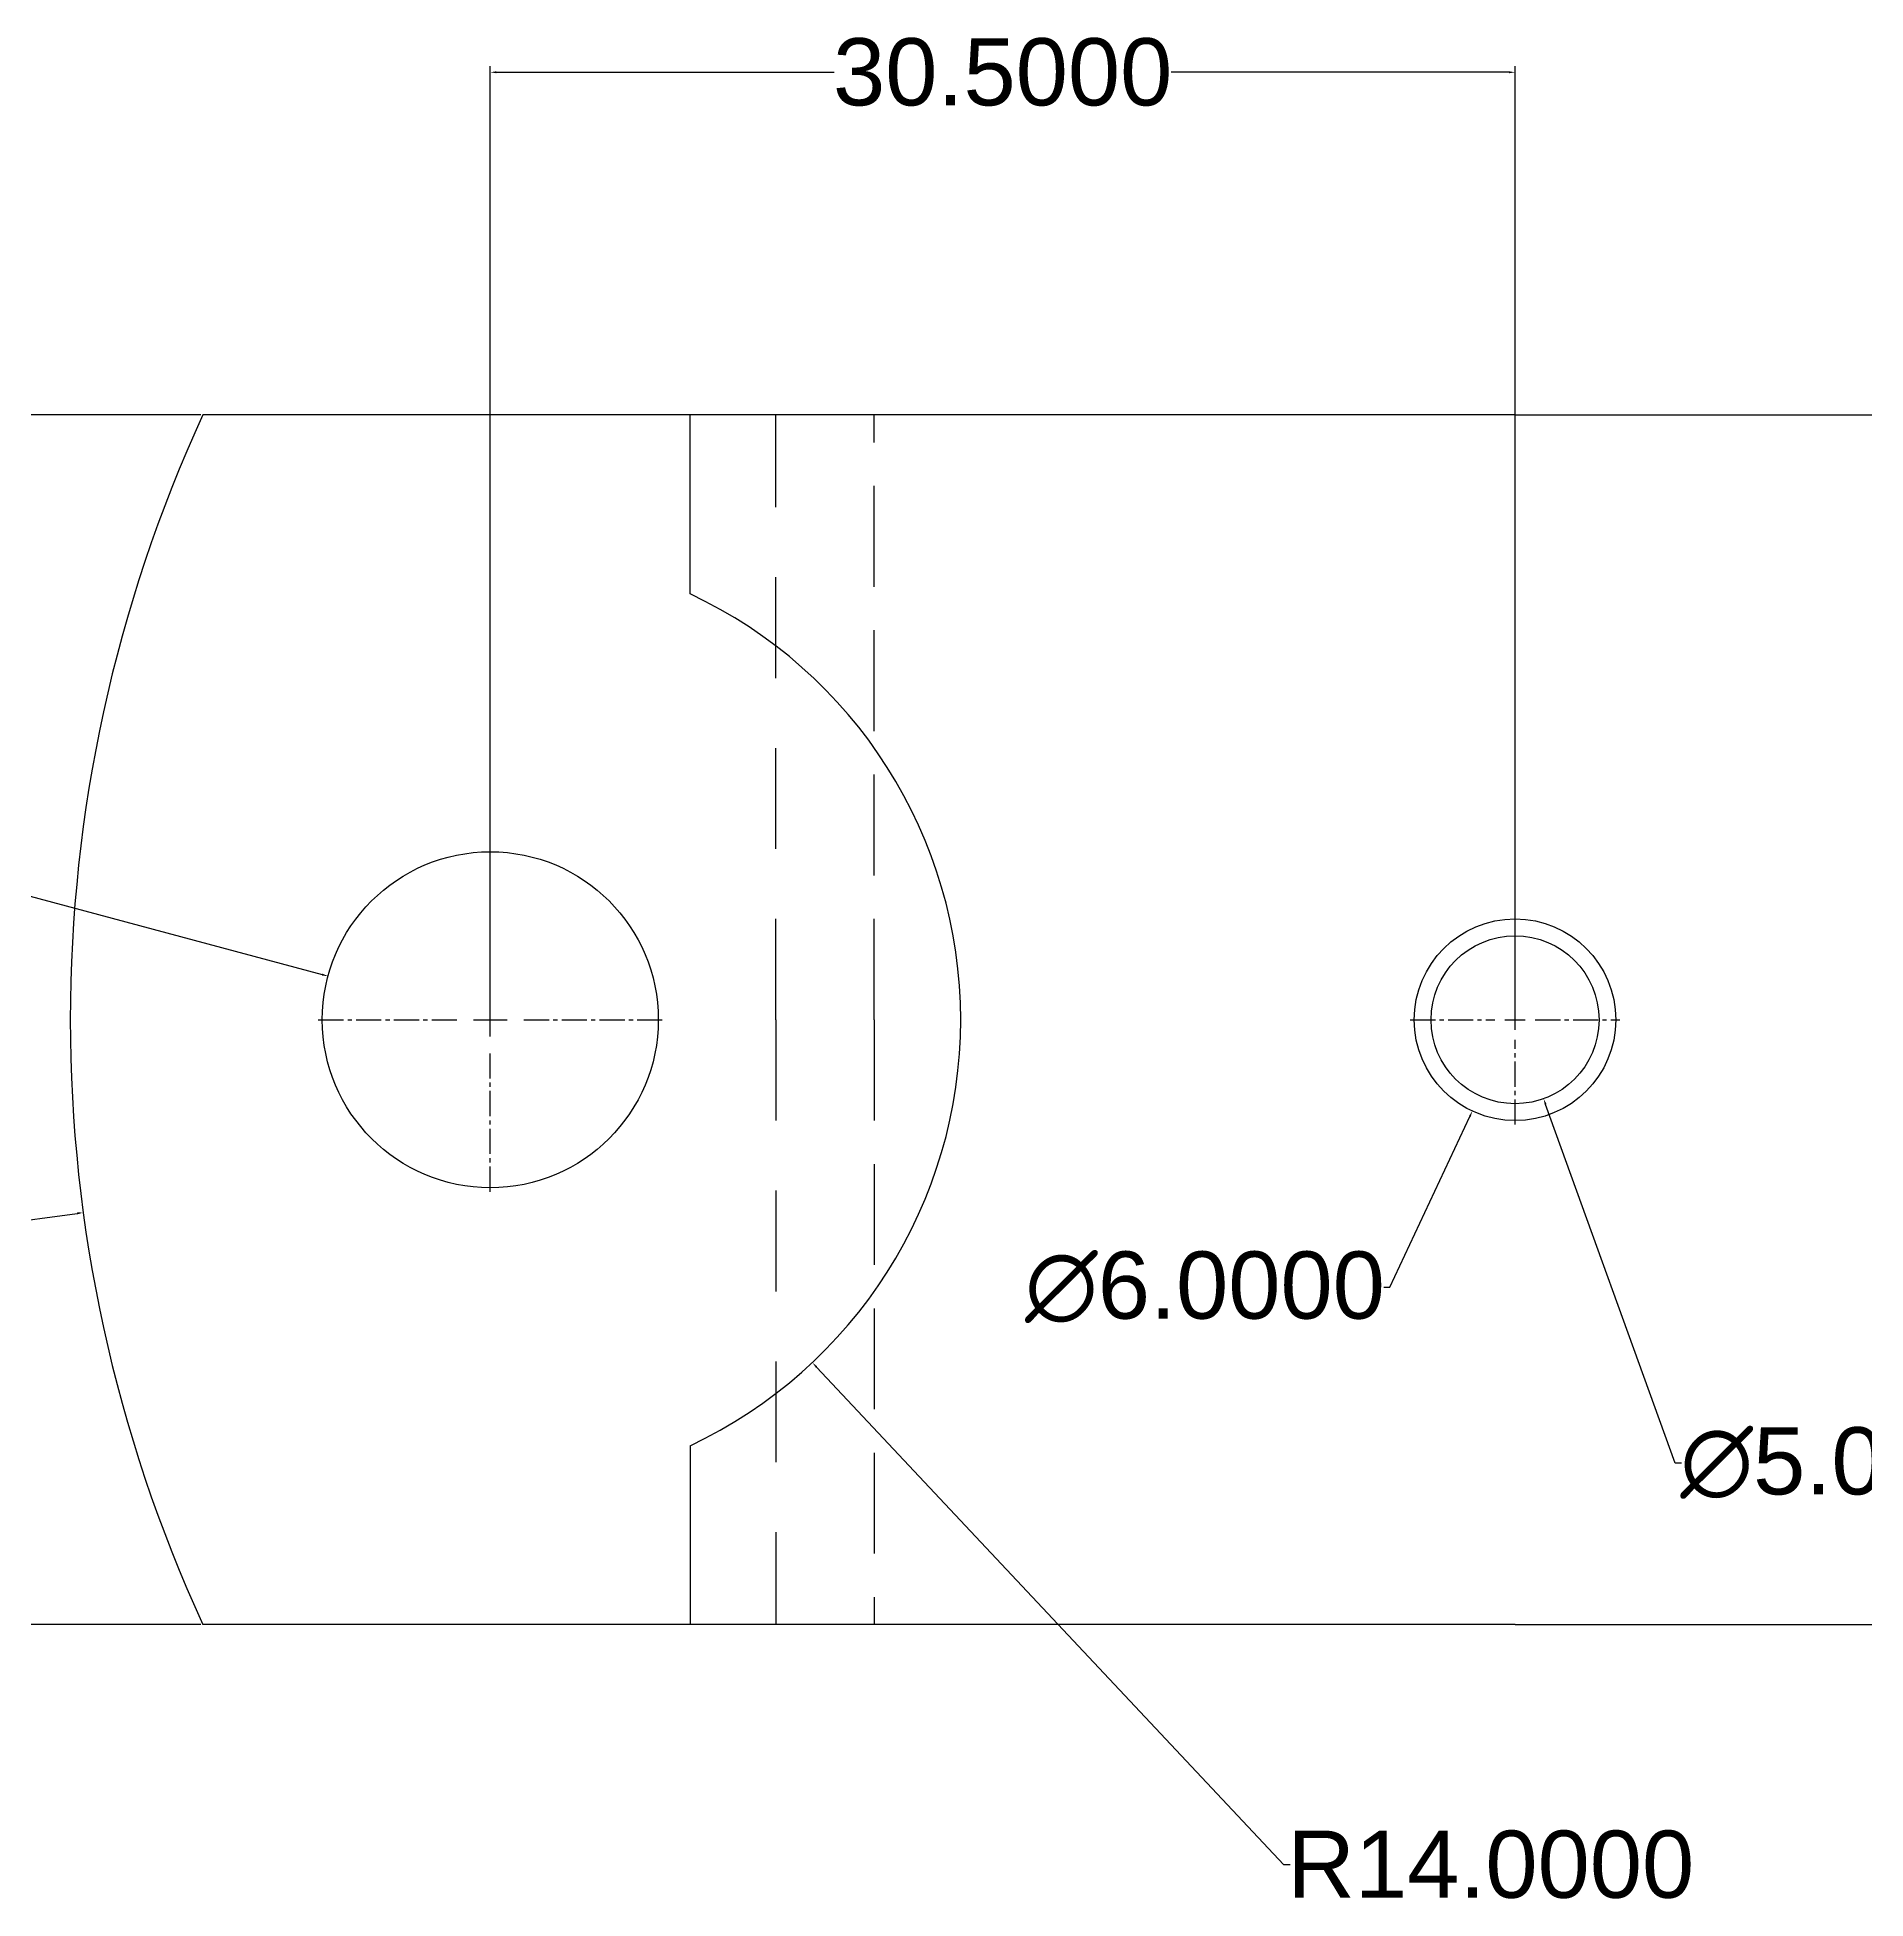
# Model space of a CAD drawing. Header units: inches. Extents: x -66 to 652, y -14 to 145.
# Drawn here: x -22 to 32.4, y 44.3 to 99.7 of the extents above; entities that cross this region are included whole.
import ezdxf

# ---------------------------------------------------------------- set-up
doc = ezdxf.new("R2010")
doc.units = ezdxf.units.IN
doc.header["$MEASUREMENT"] = 0
doc.linetypes.add('CENTER2', pattern=[1.125, 0.75, -0.125, 0.125, -0.125])
doc.layers.add('1', color=7, linetype='Continuous')
doc.styles.get("Standard").update_dxf_attribs({"font": 'arial.ttf'})
doc.dimstyles.get("Standard").update_dxf_attribs({"dimtxt": 0.18, "dimasz": 0.18, "dimexe": 0.18, "dimexo": 0.0625, "dimgap": 0.09, "dimtad": 0, "dimtih": 1, "dimtoh": 1, "dimdec": 4, "dimzin": 0, "dimdsep": 46, "dimtxsty": 'Standard', "dimcen": 0.09, "dimadec": 0, "dimazin": 0, "dimtfac": 1, "dimtdec": 4, "dimtofl": 0, "dimtmove": 0, "dimatfit": 3, "dimfxl": 1, "dimtolj": 1, "dimtzin": 0, "dimarcsym": 0})

# ---------------------------------------------------------------- blocks, each defined once
blk = doc.blocks.new('*U15')
at = {"layer": '1', "color": 0, "linetype": 'CENTER2', "transparency": 16777216}
for p, q in [((0, 1), (0, 5.12)), ((-5.12, 0), (-1, 0)), ((1, 0), (5.12, 0)), ((0, -5.12), (0, -1))]:
    blk.add_line(p, q, dxfattribs=at)
at = {"layer": '1', "color": 0, "linetype": 'Continuous', "transparency": 16777216}
for p, q in [((-0.5, 0), (0.5, 0)), ((0, -0.5), (0, 0.5))]:
    blk.add_line(p, q, dxfattribs=at)
blk = doc.blocks.new('*U16')
at = {"layer": '1', "color": 0, "linetype": 'CENTER2', "transparency": 16777216}
for p, q in [((0, 0.6), (0, 3.12)), ((-3.12, 0), (-0.6, 0)), ((0.6, 0), (3.12, 0)), ((0, -3.12), (0, -0.6))]:
    blk.add_line(p, q, dxfattribs=at)
at = {"layer": '1', "color": 0, "linetype": 'Continuous', "transparency": 16777216}
for p, q in [((-0.3, 0), (0.3, 0)), ((0, -0.3), (0, 0.3))]:
    blk.add_line(p, q, dxfattribs=at)
blk = doc.blocks.new('*D28')
at = {"layer": '1', "color": 0, "lineweight": -2, "transparency": 16777216}
for p, q in [((-17.114, 88.455), (-61.303, 88.455)), ((-61.123, 88.275), (-61.123, 71.567)), ((-61.123, 52.635), (-61.123, 69.344)), ((-17.114, 52.455), (-61.303, 52.455))]:
    blk.add_line(p, q, dxfattribs=at)
at = {"layer": '1', "color": 0, "transparency": 16777216}
for points in [[(-61.153, 88.275), (-61.093, 88.275), (-61.123, 88.455)], [(-61.153, 52.635), (-61.093, 52.635), (-61.123, 52.455)]]:
    blk.add_solid(points, dxfattribs=at)
at = {"layer": 'Defpoints', "color": 0, "transparency": 16777216}
for p in [(-61.123, 88.455), (-17.051, 88.455), (-17.051, 52.455)]:
    blk.add_point(p, dxfattribs=at)
at = {"layer": '1', "color": 0, "transparency": 16777216, "insert": (-61.123, 70.455), "char_height": 0.18, "attachment_point": 5}
blk.add_mtext('\\A1;{\\H11.11111x;36.0000}', dxfattribs=at)
blk = doc.blocks.new('*D29')
at = {"layer": '1', "color": 0, "lineweight": -2, "transparency": 16777216}
for p, q in [((-8.5, 70.518), (-8.5, 98.832)), ((-8.32, 98.652), (1.736, 98.652)), ((21.82, 98.652), (11.764, 98.652)), ((22, 70.518), (22, 98.832))]:
    blk.add_line(p, q, dxfattribs=at)
at = {"layer": '1', "color": 0, "transparency": 16777216}
for points in [[(-8.32, 98.682), (-8.32, 98.622), (-8.5, 98.652)], [(21.82, 98.682), (21.82, 98.622), (22, 98.652)]]:
    blk.add_solid(points, dxfattribs=at)
at = {"layer": 'Defpoints', "color": 0, "transparency": 16777216}
for p in [(22, 98.652), (-8.5, 70.455), (22, 70.455)]:
    blk.add_point(p, dxfattribs=at)
at = {"layer": '1', "color": 0, "transparency": 16777216, "insert": (6.75, 98.652), "char_height": 0.18, "attachment_point": 5}
blk.add_mtext('\\A1;{\\H11.11111x;30.5000}', dxfattribs=at)
blk = doc.blocks.new('*D30')
at = {"layer": '1', "color": 0, "lineweight": -2, "transparency": 16777216}
for p, q in [((-40.311, 78.948), (-40.131, 78.948)), ((-40.131, 78.948), (-13.503, 71.799)), ((-8.59, 70.455), (-8.41, 70.455)), ((-8.5, 70.365), (-8.5, 70.545))]:
    blk.add_line(p, q, dxfattribs=at)
at = {"layer": '1', "color": 0, "transparency": 16777216}
blk.add_solid([(-13.495, 71.828), (-13.511, 71.77), (-13.329, 71.752)], dxfattribs=at)
at = {"layer": 'Defpoints', "color": 0, "transparency": 16777216}
for p in [(-13.329, 71.752), (-3.671, 69.159)]:
    blk.add_point(p, dxfattribs=at)
at = {"layer": '1', "color": 0, "transparency": 16777216, "insert": (-46.414, 78.948), "char_height": 0.18, "attachment_point": 5}
blk.add_mtext('\\A1;{\\H11.11111x;∅10.0000}', dxfattribs=at)
blk = doc.blocks.new('*D31')
at = {"layer": '1', "color": 0, "lineweight": -2, "transparency": 16777216}
for p, q in [((-8.59, 70.455), (-8.41, 70.455)), ((-8.5, 70.365), (-8.5, 70.545)), ((15.123, 45.31), (1.209, 60.121)), ((15.303, 45.31), (15.123, 45.31))]:
    blk.add_line(p, q, dxfattribs=at)
at = {"layer": '1', "color": 0, "transparency": 16777216}
blk.add_solid([(1.231, 60.141), (1.187, 60.1), (1.086, 60.252)], dxfattribs=at)
at = {"layer": 'Defpoints', "color": 0, "transparency": 16777216}
for p in [(-8.5, 70.455), (1.086, 60.252)]:
    blk.add_point(p, dxfattribs=at)
at = {"layer": '1', "color": 0, "transparency": 16777216, "insert": (21.275, 45.31), "char_height": 0.18, "attachment_point": 5}
blk.add_mtext('\\A1;{\\H11.11111x;R14.0000}', dxfattribs=at)
blk = doc.blocks.new('*D32')
at = {"layer": '1', "color": 0, "lineweight": -2, "transparency": 16777216}
for p, q in [((21.91, 70.455), (22.09, 70.455)), ((22, 70.365), (22, 70.545)), ((18.277, 62.494), (20.653, 67.575)), ((18.097, 62.494), (18.277, 62.494))]:
    blk.add_line(p, q, dxfattribs=at)
at = {"layer": '1', "color": 0, "transparency": 16777216}
blk.add_solid([(20.626, 67.588), (20.68, 67.562), (20.729, 67.738)], dxfattribs=at)
at = {"layer": 'Defpoints', "color": 0, "transparency": 16777216}
for p in [(23.271, 73.173), (20.729, 67.738)]:
    blk.add_point(p, dxfattribs=at)
at = {"layer": '1', "color": 0, "transparency": 16777216, "insert": (12.771, 62.494), "char_height": 0.18, "attachment_point": 5}
blk.add_mtext('\\A1;{\\H11.11111x;∅6.0000}', dxfattribs=at)
blk = doc.blocks.new('*D33')
at = {"layer": '1', "color": 0, "lineweight": -2, "transparency": 16777216}
for p, q in [((21.91, 70.455), (22.09, 70.455)), ((22, 70.365), (22, 70.545)), ((26.77, 57.263), (22.911, 67.935)), ((26.95, 57.263), (26.77, 57.263))]:
    blk.add_line(p, q, dxfattribs=at)
at = {"layer": '1', "color": 0, "transparency": 16777216}
blk.add_solid([(22.939, 67.945), (22.883, 67.925), (22.85, 68.104)], dxfattribs=at)
at = {"layer": 'Defpoints', "color": 0, "transparency": 16777216}
for p in [(21.15, 72.806), (22.85, 68.104)]:
    blk.add_point(p, dxfattribs=at)
at = {"layer": '1', "color": 0, "transparency": 16777216, "insert": (32.276, 57.263), "char_height": 0.18, "attachment_point": 5}
blk.add_mtext('\\A1;{\\H11.11111x;∅5.0000}', dxfattribs=at)
blk = doc.blocks.new('*D34')
at = {"layer": '1', "color": 0, "lineweight": -2, "transparency": 16777216}
for p, q in [((21.91, 70.455), (22.09, 70.455)), ((22, 70.365), (22, 70.545)), ((-43.378, 61.651), (-20.794, 64.693))]:
    blk.add_line(p, q, dxfattribs=at)
at = {"layer": '1', "color": 0, "transparency": 16777216}
blk.add_solid([(-20.798, 64.722), (-20.79, 64.663), (-20.615, 64.717)], dxfattribs=at)
at = {"layer": 'Defpoints', "color": 0, "transparency": 16777216}
for p in [(22, 70.455), (-20.615, 64.717)]:
    blk.add_point(p, dxfattribs=at)
at = {"layer": '1', "color": 0, "transparency": 16777216, "insert": (-49.35, 61.651), "char_height": 0.18, "attachment_point": 5}
blk.add_mtext('\\A1;{\\H11.11111x;R43.0000}', dxfattribs=at)

msp = doc.modelspace()

# ---------------------------------------------------------------- linework, layer by layer
at = {"layer": '1'}
for p, q in [((22, 88.45538), (-17.05125, 88.45538)), ((-2.55606, 83.13093), (-2.55606, 88.45538)), ((0, 85.70601), (0, 88.45538)), ((2.92122, 87.6377), (2.92122, 88.45538)), ((22, 88.45538), (61.05125, 88.45538)), ((2.92122, 83.34212), (2.92122, 86.34212)), ((0, 80.62247), (0, 83.62247)), ((2.92122, 79.04654), (2.92122, 82.04654)), ((0, 75.53892), (0, 78.53892)), ((2.92122, 74.75096), (2.92122, 77.75096)), ((0, 70.45538), (0, 73.45538)), ((2.92122, 70.45538), (2.92122, 73.45538)), ((0, 70.45538), (0, 67.45538)), ((2.92122, 70.45538), (2.92122, 67.45538)), ((2.92122, 66.1598), (2.92122, 63.1598)), ((0, 65.37184), (0, 62.37184)), ((2.92122, 61.86422), (2.92122, 58.86422)), ((0, 60.28829), (0, 57.28829)), ((-2.55606, 57.77983), (-2.55606, 52.45538)), ((2.92122, 57.56864), (2.92122, 54.56864)), ((0, 55.20475), (0, 52.45538)), ((2.92122, 53.27306), (2.92122, 52.45538)), ((22, 52.45538), (-17.05125, 52.45538)), ((22, 52.45538), (61.05125, 52.45538))]:
    msp.add_line(p, q, dxfattribs=at)
for centre, radius in [((-8.5, 70.45538), 5), ((22, 70.45538), 3), ((22, 70.45538), 3), ((22, 70.45538), 2.5), ((22, 70.45538), 2.5)]:
    msp.add_circle(centre, radius, dxfattribs=at)
for centre, radius, start, end in [((22, 70.45538), 43, 155.253475, 204.746525), ((-8.5, 70.45538), 14, 295.123276, 64.876724), ((-8.5, 70.45538), 14, 295.123276, 64.876724)]:
    msp.add_arc(centre, radius, start, end, dxfattribs=at)

# ---------------------------------------------------------------- block references
at = {"layer": '1', "linetype": 'CENTER2'}
for name, p in [('*U15', (-8.5, 70.45538)), ('*U16', (22, 70.45538))]:
    msp.add_blockref(name, p, dxfattribs=at)

# ---------------------------------------------------------------- dimensions: what is measured, and where the dimension line sits
at = {"layer": '1'}
dim = msp.add_linear_dim(base=(22, 98.65157), p1=(-8.5, 70.45538), p2=(22, 70.45538), text='{\\H11.11111x;<>}', dimstyle='Standard', dxfattribs=at)
dim.commit()
dim.dimension.update_dxf_attribs({"geometry": '*D29', "text_midpoint": (6.75, 98.65157)})
dim = msp.add_linear_dim(base=(-61.12303, 88.45538), p1=(-17.05125, 52.45538), p2=(-17.05125, 88.45538), angle=90, text='{\\H11.11111x;<>}', dimstyle='Standard', dxfattribs=at)
dim.commit()
dim.dimension.update_dxf_attribs({"geometry": '*D28', "text_midpoint": (-61.12303, 70.45538)})
for p1, p2, picture, middle in [((-3.67103, 69.15881), (-13.32897, 71.75195), '*D30', (-46.41435, 78.94835)), ((23.27096, 73.17286), (20.72904, 67.7379), '*D32', (12.77064, 62.49435)), ((21.14994, 72.80642), (22.85006, 68.10434), '*D33', (32.27602, 57.26276))]:
    dim = msp.add_diameter_dim_2p(p1=p1, p2=p2, text='{\\H11.11111x;<>}', dimstyle='Standard', dxfattribs=at)
    dim.commit()
    dim.dimension.update_dxf_attribs({"geometry": picture, "text_midpoint": middle, "dimtype": 163})
for center, mpoint, picture, middle in [((22, 70.45538), (-20.61532, 64.71654), '*D34', (-43.37797, 61.65118)), ((-8.5, 70.45538), (1.08584, 60.25187), '*D31', (21.27549, 45.30968))]:
    dim = msp.add_radius_dim(center=center, mpoint=mpoint, text='{\\H11.11111x;<>}', dimstyle='Standard', dxfattribs=at)
    dim.commit()
    dim.dimension.update_dxf_attribs({"geometry": picture, "text_midpoint": middle, "dimtype": 164})

doc.saveas('drawing.dxf')
